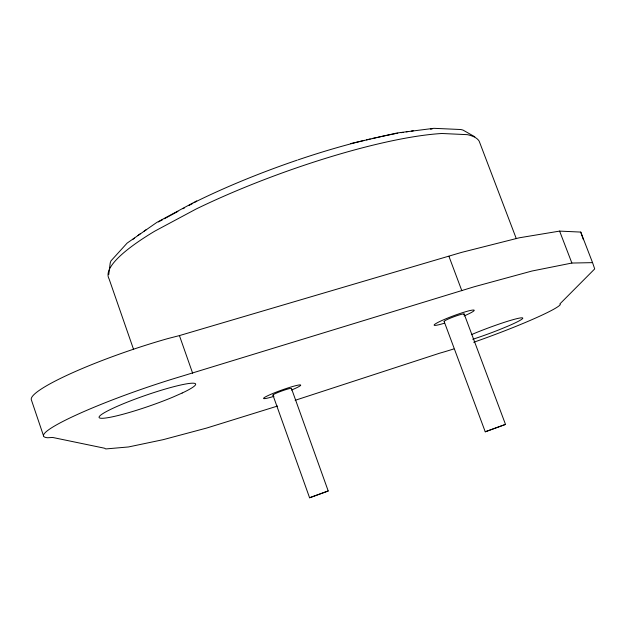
<?xml version="1.0" encoding="UTF-8"?>
<svg xmlns="http://www.w3.org/2000/svg" width="626" height="626" viewBox="0 0 626 626"><rect width="100%" height="100%" fill="white"/><g stroke="black" fill="none" stroke-linecap="round" stroke-linejoin="round"><path stroke-width="0.94" d="M108.775 274.564L110.207 262.951L110.935 260.925L127.117 243.107L156.797 222.426L196.713 200.899M272.959 395.178L309.588 497.764L328.212 490.972L291.419 388.386A9.875 0.869 -19.8 0 0 279.861 391.704A9.875 0.869 -19.8 0 0 273.578 395.186M328.212 490.972L309.588 497.764M158.409 221.948L162.658 219.663M164.356 218.748L177.933 211.424M182.909 208.74L184.568 207.848M188.716 205.61L192.863 203.372M194.522 202.48L197.839 200.696A188.911 38.288 -20 0 1 297.264 160.123M444.131 321.443L485.244 431.791L505.503 424.405L464.187 314.056M505.503 424.405L485.244 431.791M277.537 406.047L206.635 428.059L163.128 439.679L128.502 446.956L105.81 448.936L104.487 448.208L52.647 437.457L47.701 437.754A108.838 12.113 -19.1 0 1 75.738 415.234A108.838 12.113 -19.1 0 1 181.031 376.469L474.406 286.708L531.959 271.027L571.882 263.045L592.556 262.638L594.7 268.922L559.902 303.907L560.38 304.494A75.801 5.963 -20.4 0 1 473.702 342.265M295.136 400.311L439.663 353.189A75.801 5.963 -20.4 0 0 453.819 348.925M43.538 435.86L31.3 399.654A108.533 14.758 -18.9 0 1 167.76 338.603L179.427 335.591L461.511 252.411L519.298 237.794L559.605 231.104L580.756 232.082L592.556 262.638M350.529 143.612L397.033 132.986L433.92 128.322L460.877 129.527L462.95 130.051L474.829 136.789M559.605 231.104L571.882 263.045M516.301 238.655L479.242 141.327A197.558 38.992 -20 0 0 467.348 134.66L441.917 133.494A197.558 38.992 -20 0 0 196.126 209.014L154.755 231.166A197.558 38.992 -20 0 0 109.049 278.813L133.62 349.558M448.92 256.277L461.824 290.699M179.427 335.591L192.659 373.252M580.756 232.082L583.424 239.719M471.386 334.66A35.635 2.801 -20.4 0 1 517.506 318.509A35.635 2.801 -20.4 0 1 507.318 326.404L499.587 329.589A35.635 2.801 -20.4 0 1 472.747 339.261M444.491 321.592A10.697 1.009 -20.4 0 1 454.171 316.662A10.697 1.009 -20.4 0 1 463.827 314.471M444.241 323.251A21.386 2.027 -20.4 0 1 438.787 321.999A21.386 2.027 -20.4 0 1 469.578 310.66A21.386 2.027 -20.4 0 1 464.054 315.958M273.961 396.336A19.75 1.737 -19.8 0 1 267.396 395.898A19.75 1.737 -19.8 0 1 296.129 385.577A19.75 1.737 -19.8 0 1 291.497 390.037M132.485 239.672A188.911 38.288 -20 0 1 134.449 238.123M137.955 235.47A188.911 38.288 -20 0 1 140.193 233.85M144.144 231.088A188.911 38.288 -20 0 1 146.641 229.406M298.164 159.818A188.911 38.288 -20 0 1 364.496 140.341M366.437 139.872A188.911 38.288 -20 0 1 370.287 138.956M372.196 138.51A188.911 38.288 -20 0 1 375.976 137.65M377.846 137.235A188.911 38.288 -20 0 1 394.771 133.8M395.616 133.643A188.911 38.288 -20 0 1 397.776 133.252M400.984 132.696A188.911 38.288 -20 0 1 403.089 132.344M406.211 131.851A188.911 38.288 -20 0 1 408.262 131.538M411.282 131.1A188.911 38.288 -20 0 1 413.27 130.834M430.461 129.112A188.911 38.288 -20 0 1 432.081 129.019M182.166 393.026L172.604 397.244A51.113 5.681 -19.1 0 1 99.377 417.824A51.113 5.681 -19.1 0 1 163.05 389.708A51.113 5.681 -19.1 0 1 182.166 393.026"/></g></svg>
